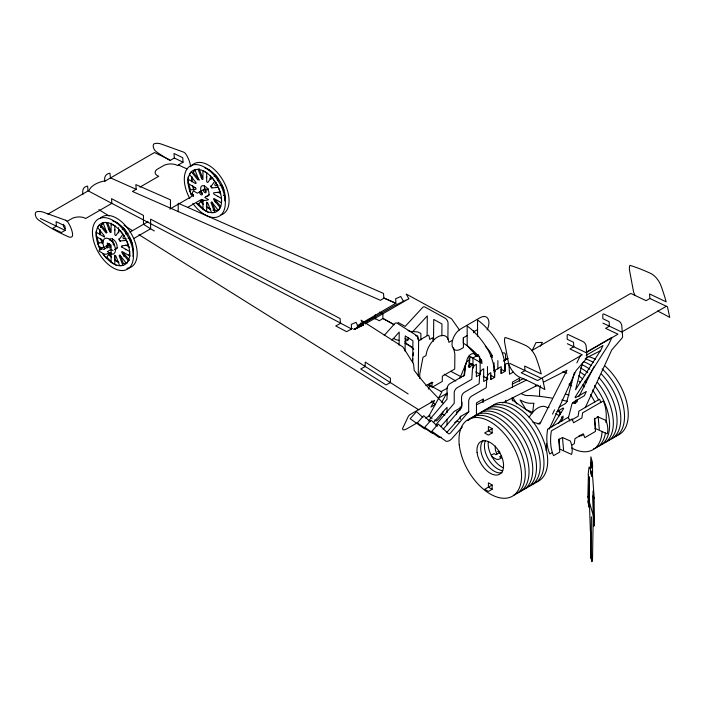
<?xml version="1.0" encoding="UTF-8"?>
<svg xmlns="http://www.w3.org/2000/svg" width="705" height="705" viewBox="0 0 705 705"><rect width="100%" height="100%" fill="white"/><g stroke="black" fill="none" stroke-linecap="round" stroke-linejoin="round"><path stroke-width="1.06" d="M492.134 489.296L492.134 484.978L488.398 482.828L488.398 487.137L492.134 489.296L488.398 491.455L484.67 489.296L492.134 484.987M589.495 476.933L589.389 502.436L590.385 531.385M593.249 515.381L592.5 559.779L591.416 553.839L591.239 554.483L591.944 561.691L592.403 559.268M365.164 366.433L365.199 362.062L390.438 378.206L390.394 382.577L386.04 384.93L360.731 368.962L365.278 366.503M375.21 319.092L375.254 314.782M399.083 345.203L399.206 332.099L391.962 340.207M405.075 351.187L405.225 335.897L412.927 340.753L412.716 362.599M405.243 341.502L408.054 339.872L408.072 337.704M417.765 339.237L417.792 336.082A17.352 10.928 54.8 0 0 415.589 335.686M418.268 376.003L418.62 340.18A4.133 2.309 61.6 0 0 415.827 335.034L397.347 323.383A4.133 2.309 61.6 0 0 394.985 323.383L384.243 335.404M419.739 378.514L419.775 374.196L422.982 357.303L426.049 355.54A16.206 9.253 -59.4 0 1 437.576 337.008A16.206 9.253 -59.4 0 1 448.873 342.348L451.94 340.568M420.841 340.048L420.903 333.456L417.836 331.958L410.063 331.376A8.954 5.64 54.8 0 0 408.133 330.654M427.115 335.527L427.3 315.866L412.399 332.029M433.522 341.264L433.734 319.418L441.964 323.974L441.85 335.985M447.887 339.457L448.045 323.172A4.133 2.467 58.3 0 0 445.058 318.14L425.309 307.221A4.133 2.467 58.3 0 0 422.788 307.318L405.199 326.397L397.964 322.396M591.363 516.774L591.231 558.748M593.037 490.944L593.046 495.906L594.192 498.083L592.385 473.328C592.949 474.483 592.033 464.56 592.676 466.877L592.42 462.595L590.913 456.858L590.376 469.424L591.16 474.606L591.724 476.245L592.244 476.095M588.402 475.24L587.873 496.602L588.745 499.087L589.477 481.603M100.039 230.156L100.039 234.465M133.333 253.685L133.333 249.376M191.901 177.114L191.901 181.423M225.203 200.643L225.203 196.334L223.388 195.294M591.354 559.479L590.649 556.016L590.631 531.403M111.09 254.311L111.082 253.862A0.925 0.538 60 0 0 109.865 252.778L106.243 257.924L103.009 253.906M594.245 524.026L593.839 526.089L594.447 522.158L593.628 518.016L593.081 496.012M591.275 556.58L591.539 556.034L592.376 560.537M593.689 518.228L593.76 525.93M463.696 376.232L465.573 366.741M465.987 364.635L466.825 360.422A6.204 3.578 -60 0 1 470.728 354.386A6.204 3.578 -60 0 1 475.091 354.888L476.51 356.457M468.578 367.058L469.01 364.899A6.204 3.578 -60 0 0 472.006 363.639M561.814 421.229L563.136 416.056L558.492 423.37M568.292 418.276L572.011 403.789A8.134 2.459 -43 0 0 573.597 401.973L584.269 395.813L586.313 391.495L575.509 397.735A8.134 2.459 -43 0 0 575.104 397.215L608.591 344.569L611.993 337.404L585.881 352.456M574.416 372.381L566.732 402.053A8.134 2.459 -43 0 0 565.375 403.586M582.471 362.996L575.536 389.777L601.065 349.654L603.004 345.565L586.146 355.294M428.314 389.098L429.521 386.208A2.071 1.19 60 0 1 430.852 385.899L441.868 391.971L438.378 398.369M588.234 501.211L588.86 507.001L587.996 496.532M549.186 429.222L576.073 370.601L586.472 358.581A4.133 2.388 60 0 0 586.957 356.686L586.19 346.463A4.133 2.388 60 0 0 583.017 341.572L568.433 334.663A1.983 1.146 60 0 0 567.155 335.58L567.225 339.281L573.517 342.26L573.755 346.745M585.265 407.657L611.702 350.024L622.101 338.012A4.133 2.388 60 0 0 622.577 336.118L621.819 325.895A4.133 2.388 60 0 0 618.646 321.004L604.062 314.095A1.983 1.146 60 0 0 602.784 315.012L602.854 318.713L609.146 321.683L609.384 326.177L605.613 328.363L617.959 334.205L586.058 352.623L567.313 343.696M552.535 414.126L554.579 409.808M576.884 362.846L580.285 355.681M532.24 350.455L535.985 342.604L542.383 342.383L540.338 346.19M577.404 399.559L575.421 403.48A402.123 232.165 60 0 0 572.478 402.67M578.884 396.624L594.236 366.265M441.735 402.264L446.089 394.289L447.234 394.915M430.852 402.643L431.865 400.819L435.179 404.608L428.816 416.153L432.183 418.303M552.015 426.904L563.63 408.618M591.081 467.283L590.781 462.947L591.328 468.085L591.548 461.784L592.42 466.084M122.185 229.786L123.393 228.067L125.067 229.989L126.627 232.086L125.419 233.804M111.787 253.201L109.98 255.774L108.297 253.853A23.714 13.695 60 0 0 111.646 257.475M124.212 235.523L123.005 237.232A0.925 0.538 60 0 0 123.904 238.783L125.992 238.598M214.056 176.744L215.263 175.025L216.937 176.946L218.497 179.044L217.29 180.762M203.657 200.158L201.841 202.732L200.722 201.454M216.082 182.48L214.875 184.199A0.925 0.538 60 0 0 215.765 185.75L217.863 185.556M103.203 222.657L101.335 225.309L106.975 232.333M195.065 169.614L193.205 172.267L199.471 180.066M433.549 422.41L447.023 407.305L447.023 412.733M440.731 426.534L454.214 411.429L460.532 407.781A2.071 1.19 -60 0 0 461.995 405.243L461.995 402.07M446.635 432.614L461.537 415.924L468.878 411.676M462.295 426.974L453.068 437.312A8.874 5.12 -60 0 1 446.142 441.304L431.804 431.248L438.193 424.084L448.512 433.751A2.802 1.621 -60 0 0 450.883 432.526L468.675 411.694L468.675 401.215A4.133 2.388 -60 0 1 471.601 396.148L486.265 387.68L486.882 378.056A4.133 2.388 -60 0 1 489.799 373.262L490.83 372.663L490.83 379.554L494.619 377.369L494.619 370.477L501.22 366.671L501.22 373.553L505.009 371.368L505.009 364.476L506.04 363.886A4.133 2.388 -60 0 1 508.957 365.322L509.574 374.223L513.24 372.108M47.878 214.135L89.2 190.262A21.52 11.333 -4.1 0 1 105.653 180.753L154.483 152.536L170.513 160.22L174.32 158.017L183.062 162.212L182.745 157.682L174.003 153.496L174.32 158.017M67.037 221.396L72.633 218.162A9.57 5.041 -4.1 0 1 85.675 218.488L111.831 203.375L340.806 323.234L335.73 325.957L346.622 331.667L352.412 328.548M65.116 230.368L61.335 232.553L52.593 228.367L56.4 226.164L56.083 221.634L64.825 225.829L65.142 230.359L40.37 218.479M357.118 325.869L395.849 303.273L384.049 298.092L380.444 300.312L132.452 191.452L136.338 189.213M139.96 187.116L158.722 176.276A9.57 5.041 -4.1 0 1 156.889 169.473L164.353 165.164A9.57 5.041 -4.1 0 1 177.387 165.49L183.062 162.212M106.42 245.692L109.222 244.071M126.186 234.28L128.081 233.179M129.984 232.086L148.032 221.67M169.879 209.05L193.619 195.347A5.94 3.428 0 0 1 193.619 191.037L197.356 193.188L204.82 188.878L206.688 189.953L208.557 188.878M114.818 249.455L117.612 247.843M133.597 238.616L150.614 228.79L154.351 230.949M187.75 207.349L201.084 199.656A5.94 3.428 0 0 0 208.548 199.656L204.82 197.497L209.482 194.8M357.638 326.371L373.192 317.382L379.29 320.757L382.974 318.484L394.183 324.697M357.338 327.067L394.412 305.644L408.768 298.797L365.269 323.921M358.36 327.182L354.624 329.35L363.383 325.014M467.186 335.562L463.405 337.739L463.405 347.6L460.779 349.116A12.408 7.165 -60 0 1 452.011 344.049A12.408 7.165 -60 0 1 460.779 328.856L480.175 317.655A12.408 7.165 -60 0 1 488.036 318.766A12.408 7.165 -60 0 1 487.129 329.94M473.769 331.755L477.549 329.579M469.177 360.149L468.146 360.748A4.133 2.388 -60 0 0 465.229 365.543L464.613 375.166L449.949 383.635A4.133 2.388 -60 0 0 447.023 388.702L447.023 399.18L429.23 420.013A2.802 1.621 -60 0 1 428.235 420.973M478.625 354.694L472.967 357.964L472.976 368.16M425.829 385.732L432.033 382.145L431.98 387.371L442.273 381.423L442.326 376.197L454.725 369.032L454.866 353.919L453.518 347.759M432.888 382.418L428.217 385.115L431.063 386.789M472.967 364.855L469.177 367.041L469.186 355.981L482.123 363.445A11.174 6.451 60 0 0 477.126 354.615A48.971 28.27 60 0 0 463.308 343.194L463.308 337.73M481.462 359.947L479.567 361.039L479.567 356.122M482.044 360.995L480.158 362.088L480.158 374.47L476.36 376.655L476.36 364.274L475.337 364.873A4.133 2.388 -60 0 0 472.421 369.667L471.804 379.29L457.131 387.759A4.133 2.388 -60 0 0 454.214 392.826L454.214 403.304L436.421 424.137A2.802 1.621 -60 0 1 435.426 425.097M490.548 356.087L491.57 355.496A4.133 2.388 -60 0 1 492.293 355.179M447.305 393.073L438.81 397.973L435.179 404.608L430.975 407.032L434.606 400.396L410.451 414.346A2.071 0.564 -41.5 0 0 408.327 416.408L402.617 428.446A10.39 2.82 -41.5 0 0 407.781 428.279L417.043 422.93M505.071 359.717L507.856 358.114M503.361 361.075L507.944 358.422M531.64 350.667L630.799 293.421L646.097 300.674L649.895 298.479L667.459 306.798L669.75 317.453A259.361 149.742 60 0 0 657.606 311.011M425.379 418.118L430.015 415.439M573.711 346.781L569.931 348.957L582.286 354.809L537.677 380.559L521.215 372.769L525.014 370.583L524.679 366.062L541.281 373.923L540.524 371.279A135.783 78.396 60 0 0 535.897 357.241A15.439 8.909 60 0 0 526.327 345.785A226.957 131.033 60 0 0 505.027 337.448A12.346 7.129 60 0 0 504.771 343.168L508.702 364.124A15.995 9.236 60 0 0 520.642 377.642A259.361 149.742 60 0 1 544.868 389.548L542.577 378.902L509.706 363.331M454.654 422.559L456.54 421.475M468.675 419.819L475.003 416.17A2.071 1.19 -60 0 0 475.558 415.721M666.348 306.27L621.74 332.029L602.942 323.128M492.134 428.658L484.67 432.967L488.398 435.126L492.134 432.967L492.134 428.658L488.398 426.499L488.398 430.817L492.134 432.967M571.773 382.683L568.97 384.296L571.773 385.917M559.083 407.208L565.375 403.577M556.985 411.561L563.207 407.966A8.134 2.459 -43 0 0 563.621 408.627M537.897 423.934L540.709 422.313M501.466 455.738L499.598 456.814L501.466 457.889L499.598 458.973A2.644 1.525 0 0 1 495.862 458.973L492.134 456.814A2.644 1.525 0 0 1 492.134 454.663L494.002 453.588L495.871 454.663L499.598 452.504L497.739 451.429M571.676 419.977L578.144 416.25L578.849 411.165L599.558 399.206A44.336 28.174 -65.6 0 1 600.863 402.696M552.473 452.407L549.812 453.95A44.336 28.174 -65.6 0 1 547.635 429.186L568.336 417.228L569.834 421.044M581.026 435.919L583.705 434.377M571.588 445.243L574.267 443.701L574.98 438.616L583.282 433.813L584.78 437.629L595.478 431.451L594.385 419.061L598.175 416.867L599.268 429.266M586.04 358.07L600.695 350.614M502.55 402.978L537.712 385.097M543.573 382.119L567.023 370.195L539.792 424.049A402.123 232.165 60 0 0 532.936 422.224M512.174 384.199L523.956 378.373M476.545 404.767L526.6 380.021M353.531 329.261L363.48 324.97L361.075 320.167L402.907 346.922L413.544 363.815L414.205 370.389A170.117 94.188 62 0 0 434.254 393.954L443.542 403.63M212.002 202.088L215.263 210.478L218.497 210.187M126.627 263.229L123.393 263.52L120.132 255.122M591.372 557.699L591.424 554.606L592.42 560.299M195.294 187.574L193.205 187.759L194.025 190.174A23.714 13.695 60 0 1 192.553 185.468M219.951 185.371L222.04 185.186L223.908 189.998M193.426 194.545L191.337 194.73L189.469 189.918L195.734 189.354A0.925 0.538 60 0 0 195.408 187.759L188.173 183.582L188.173 179.264L195.523 183.512M103.423 240.617L101.335 240.802L102.163 243.216A23.714 13.695 60 0 1 100.692 238.51M128.081 238.413L130.169 238.228L132.038 243.04M102.824 242.494L97.598 242.961L99.467 247.763L104.692 247.305M535.483 385.767L538.602 385.661M592.165 475.954L591.292 471.002M111.082 254.197L111.619 254.293A8.857 5.111 60 0 0 114.642 245.745A8.857 5.111 60 0 0 105.406 238.29A8.857 5.111 60 0 0 104.781 248.786M398.942 340.339L395.743 339.651A8.954 4.644 64.7 0 0 393.161 338.47M579.061 435.84L579.818 436.06A39.383 22.736 60 0 0 580.224 435.152M597.258 416.532L606.009 420.488A19.493 11.254 60 0 1 607.199 433.866L594.905 428.296M562.608 437.541L570.38 441.057A19.493 11.254 60 0 1 571.57 454.434L559.276 448.873M456.805 420.92L459.36 422.154M405.111 338.444L408.054 339.872M442.299 413.826L444.855 415.095M206.688 168.574L210.416 170.733M210.416 209.182L206.688 207.023M114.818 221.617L118.546 223.776M118.546 262.225L114.818 260.066M360.44 323.137L362.379 324.168M450.733 371.253L461.414 376.946M468.279 366.318L470.068 367.305M379.422 312.148L382.912 314.077L382.868 318.44L394.157 324.688M404.952 343.194L412.504 347.362M217.96 192.157L220.674 193.725M221.582 198.554L214.232 194.316A0.925 0.538 60 0 1 213.906 192.712L220.172 192.157L218.303 187.345L212.038 187.9A0.925 0.538 60 0 1 211.139 186.349L214.761 181.203L211.526 177.184L207.904 182.331A0.925 0.538 60 0 1 206.688 181.247L206.688 172.531M205.446 191.399L204.82 190.315M490.662 356.386L492.513 357.453A11.174 6.451 60 0 0 487.516 348.614A48.971 28.27 60 0 0 485.313 346.322M201.709 193.549L201.084 192.474M493.632 370.248L495.492 371.324M557.576 410.416L561.303 412.575M469.186 362.731L472.976 364.917M555.707 413.65L559.444 415.8M561.303 416.884L563.172 417.959M475.778 371.94L480.44 374.628M483.242 376.25L487.904 378.938M129.711 247.288L126.098 245.199A0.925 0.538 60 0 1 125.816 244.97M104.56 237.074L96.303 232.306L96.303 236.616L103.538 240.793M109.222 239.762L112.95 241.921M121.348 246.768L129.711 251.597M112.95 244.071L113.575 244.432M109.839 246.591L109.222 245.507M105.486 246.23L107.354 247.305L103.617 249.464L101.758 248.38L99.89 249.464A2.644 1.525 0 0 0 99.89 251.614L103.617 253.774A2.644 1.525 0 0 0 107.354 253.774L109.213 252.69L107.354 251.614L111.082 249.455L112.95 250.539M444.15 374.179L455.783 381.044M98.832 209.588L109.099 216.012M124.027 225.353L132.434 230.606M138.964 234.694L418.937 409.896M340.797 350.843L408.151 393.936M434.703 419.924L436.395 421A54.038 29.918 62 0 0 443.198 411.676M206.688 172.884L202.952 170.733L202.952 179.088A0.925 0.538 60 0 1 201.727 178.762L198.114 169.438L194.88 169.729L198.502 179.052A0.925 0.538 60 0 1 197.603 179.572L191.337 171.773L189.469 174.426L195.734 182.225A0.925 0.538 60 0 1 195.408 183.45M114.818 225.926L111.09 223.776L111.082 232.13A0.925 0.538 60 0 1 109.865 231.804L106.243 222.472L103.009 222.762L106.631 232.095A0.925 0.538 60 0 1 105.732 232.606L99.467 224.807L97.598 227.468L103.864 235.267A0.925 0.538 60 0 1 103.538 236.483M531.984 413.756L512.262 399.964A4.133 2.388 60 0 0 511.874 398.052M413.782 349.363L409.922 345.899A8.954 5.64 54.8 0 1 405.172 341.802M437.408 426.128L431.055 420.18L424.657 427.345L439.004 437.408A8.874 5.12 -60 0 0 441.251 437.17M430.085 421.643L423.731 415.686L417.334 422.859L431.68 432.914A8.874 5.12 -60 0 0 433.337 432.852M422.894 417.519L416.54 411.57L410.151 418.735L424.489 428.79A8.874 5.12 -60 0 0 426.146 428.728M479.356 359.594L480.775 361.163M220.78 206.583L215.765 200.343A0.925 0.538 60 0 0 214.875 200.863L215.598 202.732M108.218 228.896L109.469 230.456A0.925 0.538 60 0 0 110.359 229.936L107.468 222.472M128.9 254.628L130.152 256.188M129.544 260.401L123.904 253.386A0.925 0.538 60 0 0 123.005 253.906L124.089 256.699M592.191 476.236L590.623 471.733M459.466 330.002L451.57 318.801L406.239 294.064L408.856 298.753M512.94 397.638L516.897 404.027M403.375 301.176L400.766 296.488L395.628 298.77L395.963 303.317L383.855 298.004L383.52 293.447L178.206 203.216L178.215 211.764M358.431 327.155L356.016 322.352L351.275 324.397L351.583 328.971L340.409 323.11L340.101 318.537L150.614 219.167L150.614 228.79L143.459 224.305L143.459 215.413L111.54 198.669L111.831 203.375L88.063 190.773L87.614 186.129A17.678 9.782 62 0 0 83.966 187.927A10.214 5.658 62 0 0 82.943 194.236M198.977 168.504L202.229 176.893A0.925 0.538 60 0 1 201.339 177.413M111.064 223.115L111.787 224.983M590.649 556.016L591.195 557.937M590.482 468.922L589.072 466.966L588.19 473.971L589.539 481.815M590.905 554.985L591.081 555.505M589.565 502.806L593.337 515.769L593.046 495.906M594.385 520.572L594.121 497.968M588.895 506.921L588.701 498.884M588.375 504.172L588.085 500.938M594.703 418.259L595.522 427.556M563.568 449.878L562.475 437.479L558.686 439.673L559.779 452.064L553.557 455.659A44.336 28.174 -65.6 0 1 551.38 430.896L572.09 418.937L573.579 422.753L581.889 417.959L582.603 412.874L603.313 400.916A44.336 28.174 -65.6 0 1 605.921 422.603M559.003 438.871L559.823 448.168M206.688 176.488L206.688 176.937A0.925 0.538 60 0 1 206.204 177.387M114.818 229.53L114.818 229.971A0.925 0.538 60 0 1 114.58 230.42M649.895 298.479L649.552 293.959L666.163 301.828L665.405 299.176A135.783 78.396 60 0 0 660.779 285.146A15.439 8.909 60 0 0 651.209 273.681A226.957 131.033 60 0 0 629.909 265.344A12.346 7.129 60 0 0 629.653 271.064L633.584 292.02A15.995 9.236 60 0 0 634.914 295.034M221.467 198.493L221.467 202.802L214.232 198.625A0.925 0.538 60 0 0 213.906 199.85L220.172 207.64L218.303 210.301L212.038 202.502A0.925 0.538 60 0 0 211.139 203.022L214.761 212.346L211.526 212.637L207.904 203.304A0.925 0.538 60 0 0 206.688 202.978L206.688 207.147M129.597 251.535L129.597 255.844L122.362 251.667A0.925 0.538 60 0 0 122.035 252.883L128.301 260.683L126.433 263.335L120.167 255.545A0.925 0.538 60 0 0 119.277 256.056L122.89 265.388L119.656 265.67L116.043 256.347A0.925 0.538 60 0 0 114.818 256.021L114.818 260.189M460.25 406.679L460.312 409.843L456.54 412.02L456.54 414.126M170.451 208.698L170.451 199.806L135.862 184.613L136.188 189.301L110.429 177.836L109.945 173.219A17.678 10.593 57.9 0 0 105.988 175.192A10.214 6.125 57.9 0 0 104.886 181.546M519.374 381.37L519.374 378.162L512.473 382.145L512.473 387.644M512.473 397.541L512.473 400.845M505.679 400.317L505.679 402.458M505.511 360.176L505.511 354.932A4.133 2.388 -60 0 0 502.586 353.24M501.096 373.483L501.096 369.156L504.886 371.341A37.973 21.925 60 0 0 497.395 342.137A53.439 30.853 60 0 0 479.638 321.55L477.549 319.982L477.549 336.153M499.598 451.218L499.598 453.227M497.871 360.581L497.871 369.041M494.082 362.767L494.082 372.293M490.706 379.475L490.706 375.157L494.496 377.342A37.973 21.925 60 0 0 487.005 348.138A53.439 30.853 60 0 0 469.248 327.552L467.159 325.983L467.186 345.424M487.481 366.574L487.481 379.272L483.692 381.458L483.692 368.768L482.661 369.358A4.133 2.388 -60 0 0 479.744 374.161L479.127 383.776L464.463 392.244A4.133 2.388 -60 0 0 461.537 397.312L461.537 407.798L443.745 428.631A2.802 1.621 -60 0 1 443.163 429.266M483.366 401.154L483.366 398.951L476.465 402.934L476.465 413.641A2.071 1.19 -60 0 1 475.734 415.518M483.04 399.506L483.04 402.555M473.689 330.636L473.689 332.822M460.312 416.144L460.312 419.299M447.023 419.255L447.023 423.59A4.133 2.388 -60 0 0 447.243 424.754M210.416 175.677L210.416 179.088A0.925 0.538 60 0 0 210.478 179.449M206.688 202.079L206.688 211.333L202.952 209.182L202.952 200.828A0.925 0.538 60 0 0 202.467 199.815M118.546 227.724L118.555 232.13A0.925 0.538 60 0 0 118.784 232.844M114.818 225.574L114.818 234.289A0.925 0.538 60 0 0 116.043 235.373L119.656 230.218L122.89 234.245L119.277 239.392A0.925 0.538 60 0 0 120.167 240.943L126.433 240.379L128.301 245.19L122.035 245.754A0.925 0.538 60 0 0 122.362 247.349M114.818 255.122L114.818 264.375L111.09 262.225L111.082 245.155L107.354 242.996L107.354 248.019M207.852 189.275A8.857 5.111 60 0 1 207.314 188.253M209.887 178.656A8.857 5.111 60 0 1 211.465 179.079M216.1 183.194A8.857 5.111 60 0 1 217.255 185.195M216.937 210.495A23.714 13.695 60 0 1 212.892 210.09M210.742 209.341A23.714 13.695 60 0 1 206.362 206.812M203.507 204.441A23.714 13.695 60 0 1 200.81 201.586M191.927 181.811A23.714 13.695 60 0 1 191.927 176.752M193.055 172.522A23.714 13.695 60 0 1 195.25 169.411M204.926 167.878A23.714 13.695 60 0 1 225.177 201.004M204.935 189.204A5.913 3.41 60 0 1 204.406 185.856M210.645 185.909A5.913 3.41 60 0 1 211.87 187.856M217.457 196.448A0.925 0.538 60 0 1 217.96 196.466M208.557 212.566A29.011 16.753 60 0 1 205.878 210.821M203.243 208.698A29.011 16.753 60 0 1 198.299 203.472M193.584 196.431A29.011 16.753 60 0 1 192.28 193.901M190.465 189.601A29.011 16.753 60 0 1 188.737 183.573M188.217 180.233A29.011 16.753 60 0 1 188.041 177.034M191.249 166.168A29.011 16.753 60 0 1 222.41 179.414A29.011 16.753 60 0 1 221.044 214.884M191.513 195.144A23.714 13.695 60 0 1 200.476 169.826A23.714 13.695 60 0 1 221.449 203.163A23.714 13.695 60 0 1 196.431 202.961L198.114 204.891L201.727 199.744A0.925 0.538 60 0 1 201.921 199.612M201.198 191.355A5.913 3.41 60 0 1 203.049 185.635A5.913 3.41 60 0 1 208.75 191.654A5.913 3.41 60 0 1 205.904 196.325M189.848 198.581A29.011 16.753 60 0 1 198.863 164.935A29.011 16.753 60 0 1 225.054 206.574A29.011 16.753 60 0 1 192.87 203.393M112.43 242.317A1.93 1.11 60 0 1 114.034 243.736A1.93 1.11 60 0 1 114.034 245.657M126.891 263.176A23.714 13.695 60 0 1 123.102 263.52M118.872 262.383A23.714 13.695 60 0 1 114.492 259.854M104.825 248.768A23.714 13.695 60 0 1 103.838 246.953M100.057 234.844A23.714 13.695 60 0 1 100.057 229.795M100.489 227.556A23.714 13.695 60 0 1 103.379 222.445M112.342 220.709A23.714 13.695 60 0 1 132.884 256.285M113.064 242.247A5.913 3.41 60 0 1 112.536 238.898M118.775 238.942A5.913 3.41 60 0 1 120.308 241.595M125.437 249.852A0.925 0.538 60 0 1 126.098 249.508M100.41 218.109A29.011 16.753 60 0 1 132.108 235.206A29.011 16.753 60 0 1 126.944 268.349M116.686 265.609A29.011 16.753 60 0 1 114.897 264.481M111.372 261.731A29.011 16.753 60 0 1 107.019 257.228M101.714 249.464A29.011 16.753 60 0 1 100.41 246.944M98.92 243.507A29.011 16.753 60 0 1 96.867 236.607M96.347 233.267A29.011 16.753 60 0 1 96.188 231.117M100.586 250.019A23.714 13.695 60 0 1 108.376 222.798A23.714 13.695 60 0 1 129.42 257.228A23.714 13.695 60 0 1 102.745 253.544M109.636 239.224A5.913 3.41 60 0 1 116.096 242.705A5.913 3.41 60 0 1 115.038 249.464M109.328 244.397A5.913 3.41 60 0 1 109.09 243.692M578.655 375.756A44.256 25.547 60 0 1 582.674 378.999M585.018 381.193A44.256 25.547 60 0 1 586.551 382.753M592.526 389.988A44.256 25.547 60 0 1 598.545 399.841M605.445 432.932A44.256 25.547 60 0 1 593.619 448.891M574.267 403.489A5.913 3.41 60 0 1 577.219 401.779M579.942 371.932A44.256 25.547 60 0 1 584.815 375.483M594.535 385.547A44.256 25.547 60 0 1 597.355 446.732M580.4 367.887A44.256 25.547 60 0 1 587.741 372.672M597.681 382.656A44.256 25.547 60 0 1 601.092 444.582M588.869 356.704A44.256 25.547 60 0 1 595.337 359.259M605.066 366.062A44.256 25.547 60 0 1 627.662 406.961A44.256 25.547 60 0 1 616.02 435.954M581.687 364.573A44.256 25.547 60 0 1 589.856 369.288M598.994 377.642A44.256 25.547 60 0 1 605.621 442.15M585.141 358.863A44.256 25.547 60 0 1 593.24 362.308M602.123 368.926A44.256 25.547 60 0 1 624.004 409.623A44.256 25.547 60 0 1 612.284 438.105M583.396 361.63A44.256 25.547 60 0 1 591.142 365.454M601.48 374.126A44.256 25.547 60 0 1 608.556 440.264M602.088 431.31A44.256 25.547 60 0 1 571.658 447.975M539.642 396.201A44.256 25.547 60 0 1 540.365 385.573M562.74 371.799A44.256 25.547 60 0 1 566.758 373.192M578.937 381.149A44.256 25.547 60 0 1 580.506 382.595M582.815 384.912A44.256 25.547 60 0 1 584.683 386.966M590.429 394.509A44.256 25.547 60 0 1 594.808 401.991M560.281 414.637A18.815 10.866 60 0 1 558.774 410.909M565.745 394.245A18.815 10.866 60 0 1 569.102 395.144M575.932 400.123A18.815 10.866 60 0 1 576.981 401.295M487.842 408.636A44.256 25.547 60 0 1 534.795 432.191A44.256 25.547 60 0 1 531.72 484.635M467.979 420.638A44.256 25.547 60 0 1 469.177 419.404M469.812 418.849A44.256 25.547 60 0 1 516.13 442.96A44.256 25.547 60 0 1 513.848 495.13M502.101 472.606A18.815 10.866 60 0 1 484.591 461.167A18.815 10.866 60 0 1 483.445 440.29M472.905 417.254A44.256 25.547 60 0 1 519.858 440.801A44.256 25.547 60 0 1 516.783 493.244M502.824 470.72A18.815 10.866 60 0 1 488.327 459.017A18.815 10.866 60 0 1 485.437 440.599M491.57 406.477A44.256 25.547 60 0 1 538.523 430.032A44.256 25.547 60 0 1 535.447 482.476M476.642 415.104A44.256 25.547 60 0 1 523.595 438.651A44.256 25.547 60 0 1 520.519 491.094M503.203 467.671A18.815 10.866 60 0 1 488.274 441.806M484.106 410.786A44.256 25.547 60 0 1 530.698 433.716A44.256 25.547 60 0 1 528.785 486.512M480.369 412.945A44.256 25.547 60 0 1 527.331 436.501A44.256 25.547 60 0 1 524.247 488.944M497.034 453.985A8.857 5.111 60 0 1 495.412 446.071M178.409 164.935A178.903 103.247 60 0 0 185.706 168.301A7.87 4.547 60 0 0 187.089 168.918M170.275 160.59A178.903 103.247 60 0 1 156.457 151.831A4.917 2.838 60 0 1 153.619 144.217A15.016 8.663 60 0 1 154.289 143.741A23.538 13.589 60 0 1 161.163 144.023L183.52 152.086A4.133 2.388 60 0 1 185.909 154.175A18.559 10.716 60 0 1 190.412 165.173A7.535 4.353 60 0 1 190.5 166.732M65.318 228.455A9.57 5.041 -4.1 0 1 63.661 224.287M418.453 341.141A1.983 1.137 -59.4 0 1 419.325 340.295L427.635 335.492A1.983 1.137 -59.4 0 1 428.984 335.941L429.759 339.405L432.579 337.774A95.942 54.752 -59.4 0 1 433.073 340.154M412.487 361.489A95.942 54.752 -59.4 0 1 412.742 358.625M413.077 355.734A95.942 54.752 -59.4 0 1 413.5 352.8M481.189 360.202A170.117 101.969 57.9 0 1 479.955 359.004M477.497 356.571A170.117 101.969 57.9 0 1 467.309 345.723M447.384 388.006A58.594 34.228 0.6 0 1 441.004 391.513M529.138 417.342A17.017 9.826 -60 0 1 547.203 407.675A57.07 32.95 -60 0 0 549.045 407.234M465.67 365.164A2.071 1.19 60 0 0 465.15 365.639L460.321 377.201A8.275 4.776 60 0 0 460.048 378.1M552.121 398.158A402.123 232.165 60 0 0 529.508 395.505A23.177 13.377 60 0 1 521.815 393.945M561.753 400.052A402.123 232.165 60 0 1 567.587 401.409M546.437 443.436A39.383 22.736 60 0 1 546.04 450.601M470.693 357.814A2.089 1.207 -60 0 1 472.544 358.387M469.9 360.951A2.089 1.207 -60 0 1 469.9 358.871M533.808 403.322L532.672 412.434L525.948 409.482L520.052 399.955L522.202 401.039A31.61 18.251 60 0 0 532.301 403.225L533.808 403.322M65.591 220.233L43.243 212.17A23.538 13.589 60 0 0 36.36 211.888A15.016 8.663 60 0 0 35.699 212.355A4.917 2.838 60 0 0 38.537 219.978A178.903 103.247 60 0 0 67.777 236.448A7.87 4.547 60 0 0 71.61 236.95A4.133 2.388 60 0 0 72.5 235.585A7.535 4.353 60 0 0 72.492 233.32A18.559 10.716 60 0 0 67.988 222.313A4.133 2.388 60 0 0 65.591 220.233M203.463 190.456A1.93 1.11 60 0 0 205.649 192.765A1.93 1.11 60 0 0 205.34 189.883A1.93 1.11 60 0 0 203.463 190.456M199.735 192.615A1.93 1.11 60 0 0 201.921 194.924A1.93 1.11 60 0 0 201.612 192.033A1.93 1.11 60 0 0 199.735 192.615M107.865 245.657A1.93 1.11 60 0 0 110.05 247.957A1.93 1.11 60 0 0 109.742 245.076A1.93 1.11 60 0 0 107.865 245.657M92.611 235.426A29.011 16.753 60 0 0 125.437 270.077A29.011 16.753 60 0 0 120.802 226.728A29.011 16.753 60 0 0 92.611 235.426M459.246 444.696A44.256 25.547 60 0 0 509.318 497.554A44.256 25.547 60 0 0 502.242 431.425A44.256 25.547 60 0 0 459.246 444.696M477.074 452.284A18.815 10.866 60 0 0 498.364 474.756A18.815 10.866 60 0 0 495.359 446.635A18.815 10.866 60 0 0 477.074 452.284"/></g></svg>
